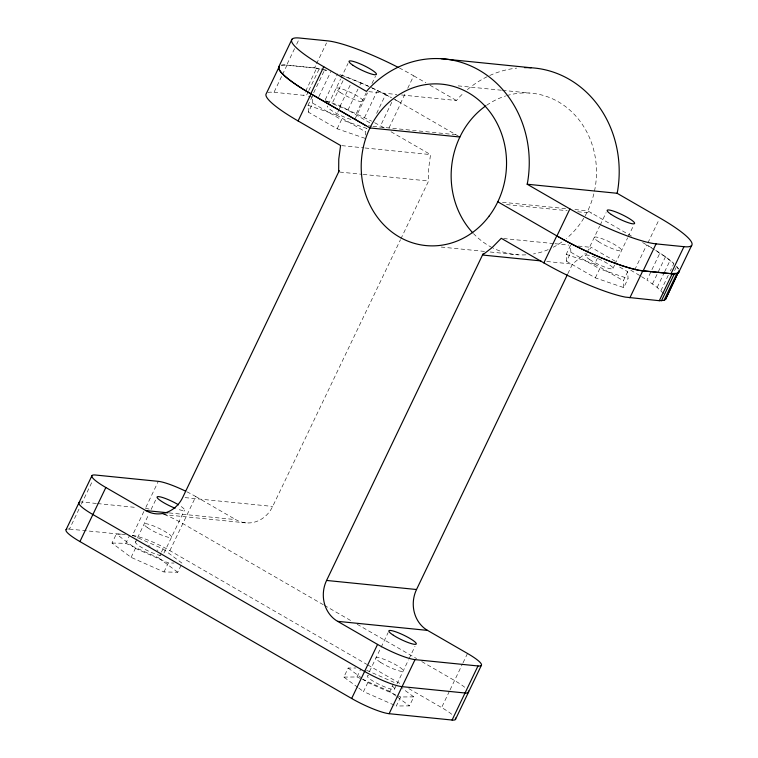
<?xml version="1.0" encoding="UTF-8"?>
<svg xmlns="http://www.w3.org/2000/svg" width="758" height="758" viewBox="0 0 758 758"><rect width="100%" height="100%" fill="white"/><g stroke="black" fill="none" stroke-linecap="round" stroke-linejoin="round"><path stroke-width="0.57" stroke-dasharray="3.79 2.84" d="M391.024 131.759L430.535 154.585L428.715 168.153L428.602 181.01L400.991 238.628M281.275 65.15A69.944 11.664 25.6 0 1 286.685 65.074L294.654 48.436M296.653 44.277L298.643 40.117M267.877 92.552A69.821 11.645 25.6 0 1 270.445 92.144L274.017 92.277L281.985 75.639M282.488 74.597L286.969 65.235L314.76 67.993L326.726 70.466M67.888 529.027A30.405 5.069 25.6 0 1 69.452 529.084L79.41 508.286M81.409 504.127L92.864 480.212M286.685 65.074L314.57 67.888L316.067 64.762M316.56 63.729L326.527 42.922M274.017 92.277L303.655 95.319L305.152 92.192M305.654 91.159L316.617 68.277M308.326 91.557L306.327 95.716L303.655 95.319M308.819 90.515L319.289 68.675M313.708 92.77L324.67 69.888M308.402 112.175L308.042 105.277L312.353 96.266L312.722 103.164L308.402 112.175L337.168 128.794L365.574 138.515M318.872 96.579L330.839 71.622M181.115 565.222L177.751 572.233L163.974 571.968L131.106 557.376L112.013 543.05L116.334 534.039L123.222 534.172M325.21 99.829L337.67 73.829M328.385 104.424L340.494 79.164M340.996 78.121L347.969 63.558M343.052 80.642L332.089 103.524L347.998 109.976L371.638 121.147M112.013 543.05L125.8 543.315L129.637 535.309M143.868 511.508L132.413 535.432A30.405 5.069 25.6 0 1 169.877 550.64L366.749 664.33M145.868 507.348L158.318 481.349M339.897 106.575L350.367 84.735M308.042 105.277L336.448 114.998L338.845 109.995M339.319 108.991L340.759 105.987L369.534 122.607L368.577 124.606M135.483 542.074L137.008 538.891M137.52 537.829L148.606 514.691M151.098 509.49L156.584 498.044M131.106 557.376L135.426 548.366L116.334 534.039M337.168 128.794L341.488 119.773L368.805 129.125M347.998 109.976L357.966 89.179M359.955 85.019L360.96 82.935L368.18 86.166M356.251 113.662L366.218 92.864M354.877 119.214L367.507 92.874M371.989 83.513L375.475 76.236M364.513 117.585L377.475 90.543L370.245 87.113M177.751 572.233L158.668 557.907L161.066 552.904M161.549 551.9L162.979 548.896L131.172 534.778M365.394 135.066L365.214 131.617L366.654 128.614M163.936 553.065L184.516 510.125M376.641 113.34L385.604 94.617L377.475 90.543M169.877 550.64L195.791 496.556A30.405 5.069 25.6 0 0 186.477 491.591M163.974 571.968L168.295 562.957L174.037 563.061M384.249 127.912L380.516 125.828L391.981 101.904M458.884 136.431L400.745 102.861L405.729 92.457M407.719 88.298L413.697 75.819A69.944 11.664 25.6 0 0 399.371 67.983M388.977 127.931L400.935 102.965L393.478 98.786M169.167 512.92L235.747 519.637A30.405 27.222 -84.2 0 0 272.681 506.439L400.48 239.689M357.89 687.43L343.848 677.074L348.168 668.063L355.834 668.006M343.848 677.074L356.98 676.979L360.827 668.973M566.567 261.264L566.198 254.366L570.518 245.355L570.878 252.253L566.567 261.264L595.333 277.873L623.739 287.595L628.06 278.584L627.69 271.686L617.77 265.963M369.534 671.427L380.63 648.28M381.122 647.237L388.096 632.674M394.188 705.063L363.508 691.58L367.829 682.56L363.148 679.111M567.846 273.685L572.451 264.087L585.403 253.39M585.536 255.636L586.55 253.513M587.052 252.452L599.654 226.168M600.146 225.126L606.125 212.647M396.339 696.232L389.783 691.391L393.137 684.379M566.198 254.366L594.604 264.087L597.484 258.08M394.425 689.278L396.453 685.043M396.965 683.981L408.543 659.811M409.036 658.778L415.024 646.29M595.333 277.873L599.654 268.863L628.06 278.584M413.764 696.886L400.622 696.972L396.311 705.992L409.443 705.897L413.764 696.886L402.526 688.596M613.042 268.304L614.567 265.12M615.07 264.068L627.662 237.804M628.155 236.761L633.641 225.316M623.739 287.595L623.379 280.706L627.69 271.686M634.74 269.857L646.697 244.891L665.439 256.848L673.853 263.632L670.366 270.919M647.891 242.93L658.844 220.047M451.777 714.292A30.405 5.069 25.6 0 0 441.601 707.555L449.57 690.917M450.072 689.875L462.522 663.875M463.024 662.833L467.506 653.472M663.648 293.536L657.158 287.434L646.953 280.072L651.444 270.71M651.937 269.668L659.915 253.03M652.486 283.88L665.439 256.848M657.158 287.434L664.131 272.88M664.633 271.838L670.11 260.401M660.9 290.674L668.376 275.078M674.611 270.653L676.098 267.536M401.541 94.968L456.439 100.501L458.022 98.597A106.433 95.262 -84.2 0 1 463.858 92.741M589.61 249.268L591.193 247.364L617.533 262.571M161.009 555.443L160.573 555.472A15.207 2.539 25.6 0 1 143.016 548.271A15.207 2.539 25.6 0 1 136.213 541.695M458.116 85.862L501.341 90.221M502.507 90.335L529.368 93.044M368.833 91.671L396.87 94.494M368.274 125.875L371.78 126.226M372.945 126.349L455.89 134.706M341.754 145.631L363.944 147.867M365.119 147.99L430.535 154.585M339.821 172.066L362.011 174.302M363.186 174.416L428.602 181.01M502.478 202.263L566.728 208.734M574.905 209.559L587.753 210.857L631.575 236.164M506.477 204.565L567.211 210.686M577.729 211.747L591.742 213.159M503.587 238.533L553.814 243.593M554.979 243.716L569.002 245.128M578.345 246.066L591.193 247.364M441.165 247.051L485.556 251.523M490.227 251.997L518.264 254.821M546.755 261.491L572.451 264.087M185.066 497.608L272.681 506.439M96.399 503.454L82.404 502.052A30.405 5.069 25.6 0 0 80.85 501.985M97.564 503.577L136.042 507.453M162.97 514.521L245.905 522.878M69.452 529.084L125.411 534.731M308.487 96.2L314.797 97.791M325.466 100.757L340.759 105.987M339.774 74.587L360.96 82.935M325.769 101.25L328.925 102.387M366.597 670.29L394.103 682.38M356.98 676.979L361.215 678.836M362.277 679.31L389.783 691.391M367.829 682.56L400.622 696.972M125.8 543.315L158.668 557.907M135.426 548.366L168.295 562.957M385.604 94.617L391.507 97.744M374.623 122.701L380.516 125.828M413.697 75.819L425.911 82.868M429.985 85.218L456.439 100.501M642.623 242.541L646.887 245.005A69.944 11.664 25.6 0 1 653.822 249.136M630.703 270.18L640.671 276.064M336.448 114.998L365.214 131.617M594.604 264.087L623.379 280.706M312.722 103.164L341.488 119.773M570.878 252.253L599.654 268.863M195.791 496.556L235.747 519.637M323.306 604.723L182.83 523.598A30.405 5.069 25.6 0 0 162.799 513.763M324.329 605.31L352.015 621.304M357.141 624.26L416.616 658.607M421.742 661.563L454.554 680.513A30.405 5.069 25.6 0 1 464.73 687.26M367.772 664.918L401.607 684.465M408.789 688.605L441.601 707.555M641.571 276.632L646.953 280.072M397.268 696.915L409.443 705.897M348.168 668.063L362.21 678.419M358.828 688.122L363.508 691.58M162.979 548.896L182.072 563.222M676.6 266.494L678.306 268.938M148.426 545.466A15.207 2.539 25.6 0 1 150.226 546.31M156.944 549.901A15.207 2.539 25.6 0 1 157.948 550.516M392.492 686.274A15.207 2.539 25.6 0 1 393.231 689.42L391.204 689.079A15.207 2.539 25.6 0 1 373.192 681.186A15.207 2.539 25.6 0 1 368.701 675.53M145.365 508.391A30.405 5.069 25.6 0 1 151.429 509.689M467.373 89.643A106.433 95.262 -84.2 0 1 488.683 75.98M489.715 75.506A106.433 95.262 -84.2 0 1 516.7 68.106M314.57 67.888A69.944 11.664 25.6 0 1 323.334 69.499M324.481 69.783A69.944 11.664 25.6 0 1 326.452 70.295M341.631 75.184A69.944 11.664 25.6 0 1 369.013 86.516M372.121 87.956A69.944 11.664 25.6 0 1 391.346 97.63M395.183 99.724A69.944 11.664 25.6 0 1 400.745 102.861M655.689 250.292A69.944 11.664 25.6 0 1 673.379 263.13M676.79 266.608A69.944 11.664 25.6 0 1 678.495 269.052M506.714 95.641A81.087 72.578 -84.2 0 1 583.357 126.017A81.087 72.578 -84.2 0 1 584.323 217.3M583.793 218.19A81.087 72.578 -84.2 0 1 566.434 238.486M561.915 241.963A81.087 72.578 -84.2 0 1 553.264 247.25M548.214 249.619A81.087 72.578 -84.2 0 1 533.442 253.968M525.862 254.84A81.087 72.578 -84.2 0 1 493.155 248.112M492.169 247.62A81.087 72.578 -84.2 0 1 473.504 233.616M486.655 105.258A81.087 72.578 -84.2 0 1 505.652 95.963M350.963 119.394A15.207 2.539 25.6 0 1 334.382 112.203A15.207 2.539 25.6 0 1 327.797 106.016M281.569 65.321A69.821 11.645 25.6 0 1 286.969 65.235M181.219 506.562A15.207 2.539 25.6 0 1 176.775 508.855M147.422 527.606A15.207 2.539 25.6 0 0 170.825 537.536A15.207 2.539 25.6 0 0 155.276 526.658A15.207 2.539 25.6 0 0 147.422 527.606M380.412 662.284A15.207 2.539 25.6 0 0 403.057 671.256A15.207 2.539 25.6 0 0 385.329 659.801A15.207 2.539 25.6 0 0 380.412 662.284M340.143 92.41A15.207 2.539 25.6 0 0 363.091 101.724A15.207 2.539 25.6 0 0 346.055 90.439A15.207 2.539 25.6 0 0 340.143 92.41M598.308 241.499A15.207 2.539 25.6 0 0 621.247 250.803A15.207 2.539 25.6 0 0 604.221 239.528A15.207 2.539 25.6 0 0 598.308 241.499M589.667 259.52A15.207 2.539 25.6 0 0 612.616 268.834A15.207 2.539 25.6 0 0 595.58 257.559A15.207 2.539 25.6 0 0 589.667 259.52"/><path stroke-width="1.14" d="M497.807 201.789L556.94 235.946A69.944 11.664 25.6 0 0 643.116 270.919L671.001 273.723L683.953 246.682L656.077 243.877A69.944 11.664 25.6 0 1 569.902 208.905L527.161 184.222L527.691 181.712A106.433 95.262 -84.2 0 0 479.217 70.229A106.433 95.262 -84.2 0 0 368.075 89.539L366.493 91.434L323.751 66.751A69.944 11.664 25.6 0 1 299.637 38.033L327.522 40.847A69.944 11.664 25.6 0 1 398.367 67.471M683.953 246.682A69.944 11.664 25.6 0 0 659.848 217.963L617.107 193.281L617.637 190.779A106.433 95.262 -84.2 0 0 524.46 67.623M540.909 260.904L482.505 255.02L492.084 247.629L501.246 238.296L543.846 262.874A69.821 11.645 25.6 0 0 625.359 297.108L659.318 300.708L664.008 300.376L665.533 299.429L678.438 271.951M665.533 299.429L678.941 270.909M291.963 39.264L279.01 66.306A69.944 11.664 25.6 0 0 310.799 93.793L369.932 127.95L459.879 137.008M66.107 529.624L92.021 475.541M455.34 718.006A30.405 5.069 25.6 0 1 452.081 720.043L389.119 713.695A30.405 5.069 25.6 0 1 351.655 698.488L79.931 541.572L105.845 487.498A30.405 5.069 25.6 0 1 95.356 475.01L158.318 481.349A30.405 5.069 25.6 0 1 185.587 491.156M310.799 93.793L323.751 66.751M298.084 120.948L311.045 93.907A69.821 11.645 25.6 0 1 279.304 66.467L266.352 93.509A69.821 11.645 25.6 0 0 298.084 120.948L340.588 145.517L338.769 159.095L338.655 171.943M339.271 170.654L182.735 497.381A30.405 27.222 -84.2 0 1 145.801 510.57L105.845 487.498M452.081 720.043L477.995 665.96L415.033 659.621A30.405 5.069 25.6 0 1 377.56 644.414L337.604 621.333A30.405 27.222 -84.2 0 1 326.584 580.448L483.121 253.722M543.846 262.874L556.798 235.833A69.821 11.645 25.6 0 0 638.321 270.075M556.94 235.946L569.902 208.905M351.655 698.488L377.56 644.414M477.995 665.96A30.405 5.069 25.6 0 0 467.506 653.472L427.55 630.4A30.405 27.222 -84.2 0 1 416.53 589.516L567.335 274.756M389.119 713.695L415.033 659.621M629.879 297.79L642.831 270.748L670.811 273.61L676.96 273.335L678.486 272.387M643.116 270.919L656.077 243.877M455.416 719.503L481.33 665.429M659.318 300.708L672.27 273.666M661.431 300.784L674.383 273.752M664.008 300.376L676.96 273.335M678.675 272.501L691.637 245.459M441.165 58.698L531.112 67.765M527.161 184.222L617.107 193.281M145.801 510.57L167.992 512.806M326.584 580.448L416.53 589.516M337.604 621.333L427.55 630.4M311.045 93.907L365.943 125.638M468.292 690.964A30.405 5.069 25.6 0 1 465.033 693.001L402.072 686.653A30.405 5.069 25.6 0 1 364.607 671.455L92.883 514.53A30.405 5.069 25.6 0 1 79.732 502.166M79.931 541.572A30.405 5.069 25.6 0 1 66.77 529.207M679.13 271.023A69.944 11.664 25.6 0 1 671.001 273.723M472.727 232.791A81.087 72.578 -84.2 0 1 485.726 105.902M175.107 508.22A15.207 2.539 25.6 0 1 157.171 496.869A15.207 2.539 25.6 0 1 178.537 504.828M642.831 270.748A69.821 11.645 25.6 0 1 639.534 270.293M489.223 215.973A81.087 72.578 -84.2 0 0 446.974 84.887A81.087 72.578 -84.2 0 0 365.413 193.745A81.087 72.578 -84.2 0 0 489.223 215.973M353.095 65.368A15.207 2.539 25.6 0 0 376.044 74.682A15.207 2.539 25.6 0 0 359.008 63.407A15.207 2.539 25.6 0 0 353.095 65.368M611.261 214.457A15.207 2.539 25.6 0 0 634.2 223.771A15.207 2.539 25.6 0 0 617.173 212.486A15.207 2.539 25.6 0 0 611.261 214.457M393.374 635.242A15.207 2.539 25.6 0 0 416.019 644.215A15.207 2.539 25.6 0 0 398.282 632.759A15.207 2.539 25.6 0 0 393.374 635.242"/></g></svg>
